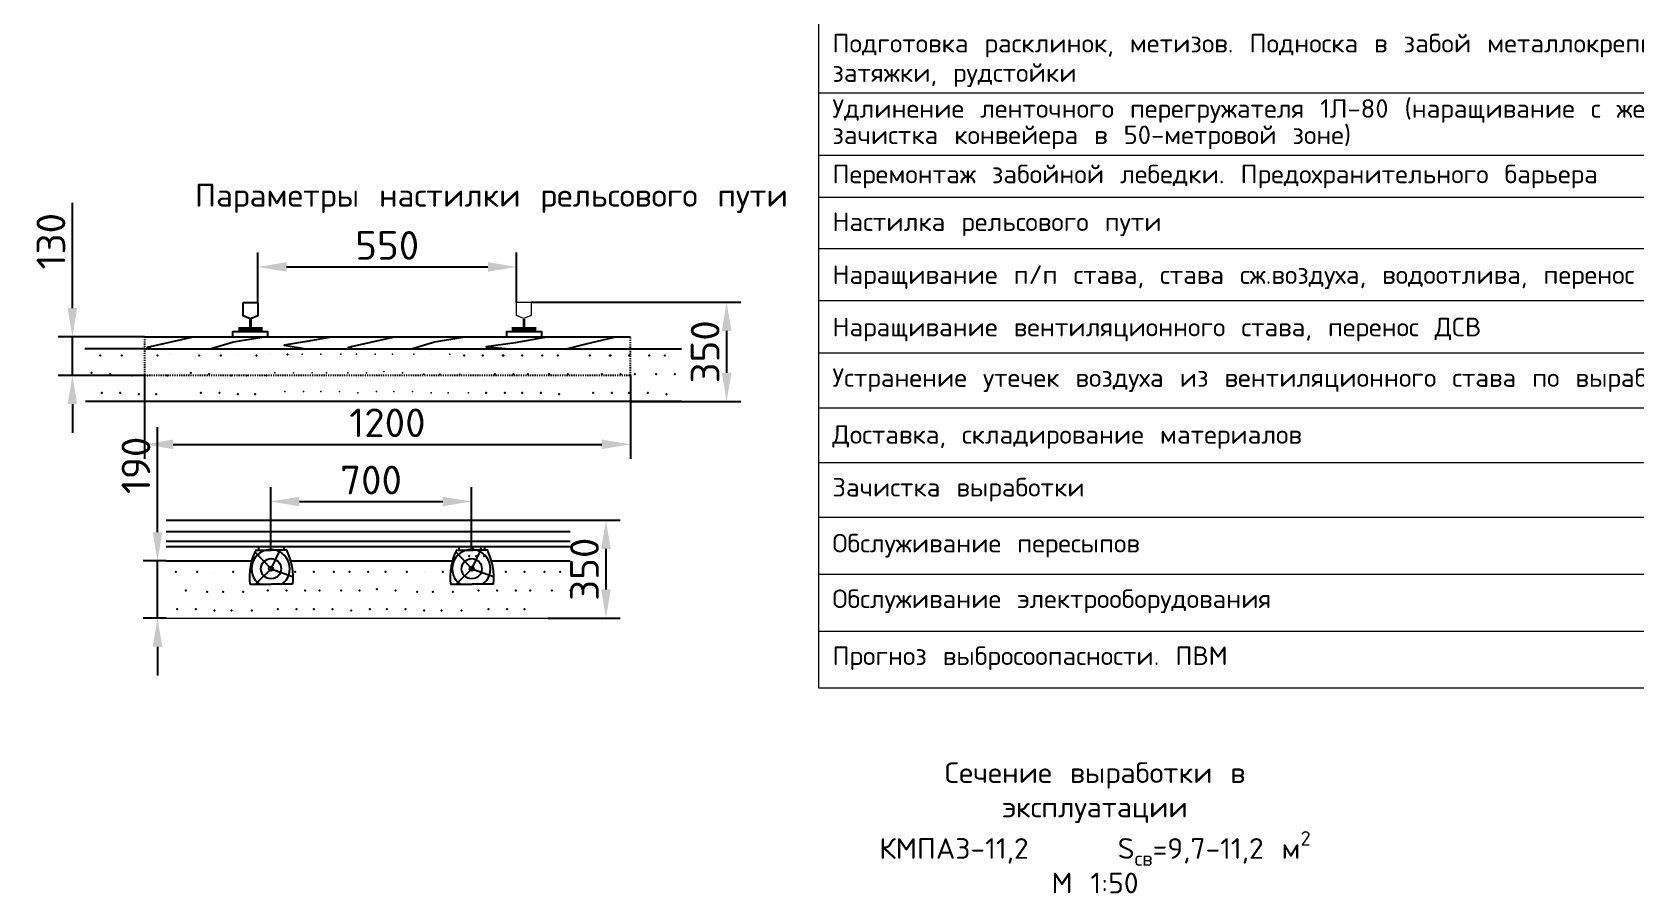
# Model space of a CAD drawing. Header units: millimetres. Extents: x 1757 to 4342, y -1901 to 53.
# Drawn here: x 4060.3 to 4200.1, y -1747.6 to -1674.8 of the extents above; entities that cross this region are included whole.
import ezdxf

# ---------------------------------------------------------------- set-up
doc = ezdxf.new("R2010")
doc.units = ezdxf.units.MM
doc.header["$LTSCALE"] = 0.1
doc.linetypes.add('DASHED', pattern=[0.75, 0.5, -0.25])
doc.styles.get("Standard").update_dxf_attribs({"font": 'txt.shx'})
doc.dimstyles.new('ISO-25', dxfattribs={"dimtxt": 2.5, "dimasz": 2.5, "dimexe": 1.25, "dimexo": 0, "dimtad": 1, "dimdec": 0, "dimtxsty": 'Standard', "dimcen": 2.5, "dimadec": 0, "dimazin": 0, "dimtfac": 1, "dimtdec": 0, "dimtmove": 0, "dimatfit": 3, "dimfxl": 1, "dimarcsym": 0})

# ---------------------------------------------------------------- blocks, each defined once
blk = doc.blocks.new('*D663')
at = {"color": 0, "lineweight": -2}
for p, q in [((4070.1, -1704.76), (4070.1, -1712.03)), ((4112.45, -1704.76), (4112.45, -1712.03)), ((4072.6, -1710.78), (4109.95, -1710.78))]:
    blk.add_line(p, q, dxfattribs=at)
at = {"color": 0, "lineweight": 15}
for points in [[(4072.6, -1710.36), (4072.6, -1711.19), (4070.1, -1710.78)], [(4109.95, -1710.36), (4109.95, -1711.19), (4112.45, -1710.78)]]:
    blk.add_solid(points, dxfattribs=at)
at = {"layer": 'Defpoints', "color": 0, "lineweight": 15}
for p in [(4070.1, -1704.76), (4112.45, -1704.76), (4112.45, -1710.78)]:
    blk.add_point(p, dxfattribs=at)
at = {"color": 0, "lineweight": 0, "insert": (4091.27, -1708.9), "char_height": 2.5, "attachment_point": 5}
blk.add_mtext('1200', dxfattribs=at)
blk = doc.blocks.new('*D664')
at = {"color": 0, "lineweight": -2}
for p, q in [((4079.97, -1698.39), (4079.97, -1694.06)), ((4102.53, -1698.38), (4102.53, -1694.06)), ((4082.47, -1695.31), (4100.03, -1695.31))]:
    blk.add_line(p, q, dxfattribs=at)
at = {"color": 0, "lineweight": 15}
for points in [[(4082.47, -1694.89), (4082.47, -1695.72), (4079.97, -1695.31)], [(4100.03, -1694.89), (4100.03, -1695.72), (4102.53, -1695.31)]]:
    blk.add_solid(points, dxfattribs=at)
at = {"layer": 'Defpoints', "color": 0, "lineweight": 15}
for p in [(4102.53, -1695.31), (4079.97, -1698.39), (4102.53, -1698.38)]:
    blk.add_point(p, dxfattribs=at)
at = {"color": 0, "lineweight": 0, "insert": (4091.25, -1693.43), "char_height": 2.5, "attachment_point": 5}
blk.add_mtext('550', dxfattribs=at)
blk = doc.blocks.new('*D665')
at = {"color": 0, "lineweight": -2}
for p, q in [((4063.8, -1698.9), (4063.8, -1689.73)), ((4070.1, -1701.4), (4062.55, -1701.4)), ((4063.8, -1704.76), (4063.8, -1701.4)), ((4070.1, -1704.76), (4062.55, -1704.76)), ((4063.8, -1707.26), (4063.8, -1709.76))]:
    blk.add_line(p, q, dxfattribs=at)
at = {"color": 0, "lineweight": 15}
for points in [[(4063.38, -1698.9), (4064.22, -1698.9), (4063.8, -1701.4)], [(4063.38, -1707.26), (4064.22, -1707.26), (4063.8, -1704.76)]]:
    blk.add_solid(points, dxfattribs=at)
at = {"layer": 'Defpoints', "color": 0, "lineweight": 15}
for p in [(4063.8, -1701.4), (4070.1, -1701.4), (4070.1, -1704.76)]:
    blk.add_point(p, dxfattribs=at)
at = {"color": 0, "lineweight": 0, "insert": (4061.93, -1693.06), "char_height": 2.5, "attachment_point": 5, "rotation": 90}
blk.add_mtext('130', dxfattribs=at)
blk = doc.blocks.new('*D666')
at = {"color": 0, "lineweight": -2}
for p, q in [((4103.81, -1698.38), (4122.09, -1698.38)), ((4120.84, -1700.88), (4120.84, -1704.54)), ((4112.45, -1707.04), (4122.09, -1707.04))]:
    blk.add_line(p, q, dxfattribs=at)
at = {"color": 0, "lineweight": 15}
for points in [[(4120.42, -1700.88), (4121.26, -1700.88), (4120.84, -1698.38)], [(4120.42, -1704.54), (4121.26, -1704.54), (4120.84, -1707.04)]]:
    blk.add_solid(points, dxfattribs=at)
at = {"layer": 'Defpoints', "color": 0, "lineweight": 15}
for p in [(4103.81, -1698.38), (4112.45, -1707.04), (4120.84, -1707.04)]:
    blk.add_point(p, dxfattribs=at)
at = {"color": 0, "lineweight": 0, "insert": (4118.97, -1702.71), "char_height": 2.5, "attachment_point": 5, "rotation": 90}
blk.add_mtext('350', dxfattribs=at)
blk = doc.blocks.new('*D667')
at = {"color": 0, "lineweight": -2}
for p, q in [((4071.22, -1718.44), (4071.22, -1709.27)), ((4071.97, -1720.94), (4069.97, -1720.94)), ((4071.22, -1725.93), (4071.22, -1720.94)), ((4071.97, -1725.93), (4069.97, -1725.93)), ((4071.22, -1728.43), (4071.22, -1730.93))]:
    blk.add_line(p, q, dxfattribs=at)
at = {"color": 0, "lineweight": 15}
for points in [[(4070.8, -1718.44), (4071.64, -1718.44), (4071.22, -1720.94)], [(4070.8, -1728.43), (4071.64, -1728.43), (4071.22, -1725.93)]]:
    blk.add_solid(points, dxfattribs=at)
at = {"layer": 'Defpoints', "color": 0, "lineweight": 15}
for p in [(4071.22, -1720.94), (4071.97, -1720.94, 2.5), (4071.97, -1725.93, 2.5)]:
    blk.add_point(p, dxfattribs=at)
at = {"color": 0, "lineweight": 0, "insert": (4069.34, -1712.61), "char_height": 2.5, "attachment_point": 5, "rotation": 90}
blk.add_mtext('190', dxfattribs=at)
blk = doc.blocks.new('*D668')
at = {"color": 0, "lineweight": -2}
for p, q in [((4107.2, -1717.4), (4111.57, -1717.4)), ((4110.32, -1719.9), (4110.32, -1723.43)), ((4105.27, -1725.93), (4111.57, -1725.93))]:
    blk.add_line(p, q, dxfattribs=at)
at = {"color": 0, "lineweight": 15}
for points in [[(4109.91, -1719.9), (4110.74, -1719.9), (4110.32, -1717.4)], [(4109.91, -1723.43), (4110.74, -1723.43), (4110.32, -1725.93)]]:
    blk.add_solid(points, dxfattribs=at)
at = {"layer": 'Defpoints', "color": 0, "lineweight": 15}
for p in [(4107.2, -1717.4, 2.5), (4105.27, -1725.93), (4110.32, -1725.93)]:
    blk.add_point(p, dxfattribs=at)
at = {"color": 0, "lineweight": 0, "insert": (4108.45, -1721.67), "char_height": 2.5, "attachment_point": 5, "rotation": 90}
blk.add_mtext('350', dxfattribs=at)
blk = doc.blocks.new('*D633')
at = {"color": 0, "lineweight": -2}
for p, q in [((4081.09, -1719.92), (4081.09, -1714.51)), ((4083.59, -1715.76), (4096.09, -1715.76)), ((4098.59, -1719.92), (4098.59, -1714.51))]:
    blk.add_line(p, q, dxfattribs=at)
at = {"color": 0, "lineweight": 15}
for points in [[(4083.59, -1715.35), (4083.59, -1716.18), (4081.09, -1715.76)], [(4096.09, -1715.35), (4096.09, -1716.18), (4098.59, -1715.76)]]:
    blk.add_solid(points, dxfattribs=at)
at = {"layer": 'Defpoints', "color": 0, "lineweight": 15}
for p in [(4098.59, -1715.76), (4081.09, -1719.92), (4098.59, -1719.92)]:
    blk.add_point(p, dxfattribs=at)
at = {"color": 0, "lineweight": 0, "insert": (4089.84, -1713.89), "char_height": 2.5, "attachment_point": 5}
blk.add_mtext('700', dxfattribs=at)
blk = doc.blocks.new('График организации работ')
at = {"linetype": 'Continuous', "lineweight": 15}
for p, q in [((142487.35, -140525.45), (142487.35, -140662.35)), ((142487.35, -140597.47), (142743.82, -140597.47)), ((142487.35, -140604.27), (142743.82, -140604.27)), ((142487.35, -140608.85), (142743.82, -140608.85)), ((142487.35, -140614.43), (142743.82, -140614.43)), ((142487.35, -140620.13), (142743.21, -140620.13)), ((142487.35, -140625.83), (142743.21, -140625.83)), ((142487.35, -140631.8), (142743.82, -140631.8)), ((142487.35, -140637.77), (142743.82, -140637.77)), ((142487.35, -140643.74), (142743.82, -140643.74)), ((142487.35, -140649.94), (142743.82, -140649.94)), ((142487.35, -140656.15), (142743.82, -140656.15)), ((142487.35, -140662.35), (142743.82, -140662.35))]:
    blk.add_line(p, q, dxfattribs=at)
for s, p in [('Подготовка расклинок, метизов. Подноска в забой металлокрепи, метизов, расклинок, ', (142488.85, -140593.08)), ('затяжки, рудстойки', (142488.85, -140596.29)), ('Удлинение ленточного перегружателя 1Л-80 (наращивание с жесткого става,', (142488.85, -140600.2)), ('зачистка конвейера в 50-метровой зоне)', (142488.85, -140603.07)), ('Перемонтаж забойной лебедки. Предохранительного барьера', (142488.85, -140607.34)), ('Настилка рельсового пути', (142488.85, -140612.54)), ('Наращивание п/п става, става сж.воздуха, водоотлива, перенос пункта ВГК', (142488.85, -140618.31)), ('Наращивание вентиляционного става, перенос ДСВ', (142488.85, -140624.02)), ('Устранение утечек воздуха из вентиляционного става по выработке', (142488.85, -140629.53)), ('Доставка, складирование материалов', (142488.85, -140635.73)), ('Зачистка выработки', (142488.85, -140641.48)), ('Обслуживание пересыпов', (142488.85, -140647.58)), ('Обслуживание электрооборудования', (142488.85, -140653.64)), ('Прогноз выбросоопасности. ПВМ', (142488.85, -140659.85))]:
    blk.add_text(s, height=2.0229, dxfattribs=at).set_placement(p)

msp = doc.modelspace()

# ---------------------------------------------------------------- linework, layer by layer
at = {"color": 7, "linetype": 'Continuous'}
for p, q in [((4069.627, -1703.056, 2.5), (4069.627, -1703.056, 2.5)), ((4072.316, -1702.974, 2.5), (4072.316, -1702.974, 2.5)), ((4078.26, -1703.056, 2.5), (4078.26, -1703.056, 2.5)), ((4080.949, -1702.974, 2.5), (4080.949, -1702.974, 2.5)), ((4081.118, -1721.623, 5.002), (4081.909, -1719.991, 5.002)), ((4098.617, -1721.623, 5.002), (4099.408, -1719.991, 5.002)), ((4081.118, -1721.623, 5.002), (4079.749, -1720.176, 5.002)), ((4098.617, -1721.623, 5.002), (4097.248, -1720.176, 5.002)), ((4076.205, -1721.925, 2.5), (4076.205, -1721.925, 2.5)), ((4081.118, -1721.623, 5.002), (4079.763, -1722.982, 5.002)), ((4081.118, -1721.623, 5.002), (4083.004, -1722.291, 5.002)), ((4094.495, -1721.925, 2.5), (4094.495, -1721.925, 2.5)), ((4098.617, -1721.623, 5.002), (4097.262, -1722.982, 5.002)), ((4098.617, -1721.623, 5.002), (4100.503, -1722.291, 5.002)), ((4079.273, -1722.982, 5.002), (4081.13, -1722.982, 5.002)), ((4083.005, -1722.982, 5.002), (4081.148, -1722.982, 5.002)), ((4096.772, -1722.982, 5.002), (4098.629, -1722.982, 5.002)), ((4100.505, -1722.982, 5.002), (4098.647, -1722.982, 5.002))]:
    msp.add_line(p, q, dxfattribs=at)
at = {"color": 7, "linetype": 'Continuous', "lineweight": 0}
msp.add_line((4095.1, -1702.946, 2.5), (4095.1, -1702.946, 2.5), dxfattribs=at)
at = {"color": 7, "linetype": 'Continuous'}
for points in [[(4078.686, -1698.394), (4079.966, -1698.394), (4079.966, -1699.566), (4079.326, -1699.826), (4078.686, -1699.566), (4078.686, -1698.394)], [(4070.096, -1701.397), (4086.974, -1701.397)], [(4074.186, -1701.453), (4070.314, -1702.344), (4070.7, -1702.439)], [(4080.303, -1701.453), (4077.834, -1701.864), (4075.901, -1702.439)], [(4077.801, -1701.379), (4077.801, -1700.948), (4080.809, -1700.948), (4080.809, -1701.379)], [(4086.195, -1701.453), (4084.231, -1701.796), (4082.267, -1702.139), (4084.182, -1702.439)], [(4086.849, -1701.397), (4112.453, -1701.397)], [(4091.725, -1701.453), (4087.854, -1702.344), (4088.24, -1702.439)], [(4097.842, -1701.453), (4095.373, -1701.864), (4093.441, -1702.439)], [(4104.985, -1701.453), (4102.404, -1701.933), (4099.879, -1702.276), (4101.923, -1702.439)], [(4101.682, -1701.379), (4101.682, -1700.948), (4104.69, -1700.948), (4104.69, -1701.379)], [(4111.046, -1701.453), (4108.464, -1702.07), (4106.956, -1702.439)], [(4070.096, -1702.439), (4064.89, -1702.439)], [(4070.096, -1702.439), (4087.035, -1702.439)], [(4086.849, -1702.439), (4112.453, -1702.439)], [(4112.453, -1702.439), (4116.922, -1702.439)], [(4116.916, -1707.037), (4064.944, -1707.037)], [(4073.173, -1707.037), (4072.219, -1707.037)], [(4080.031, -1719.689), (4080.031, -1720.019)], [(4082.249, -1719.689), (4082.249, -1720.019)], [(4097.504, -1719.689), (4097.504, -1720.019)], [(4099.722, -1719.689), (4099.722, -1720.019)]]:
    msp.add_lwpolyline(points, dxfattribs=at)
at = {"color": 7, "lineweight": 0}
msp.add_lwpolyline([(4102.532, -1698.382), (4103.812, -1698.382), (4103.812, -1699.554), (4103.172, -1699.815), (4102.532, -1699.554), (4102.532, -1698.382)], dxfattribs=at)
at = {"color": 7, "linetype": 'Continuous'}
for points, const_width in [([(4079.326, -1699.835), (4079.326, -1700.616)], 0.25), ([(4103.172, -1699.835), (4103.172, -1700.616)], 0.25), ([(4078.26, -1700.746), (4080.392, -1700.746)], 0.375), ([(4102.106, -1700.746), (4104.238, -1700.746)], 0.375)]:
    msp.add_lwpolyline(points, dxfattribs=dict(at, const_width=const_width))
at = {"color": 7, "linetype": 'DASHED'}
msp.add_lwpolyline([(4070.096, -1701.397), (4070.096, -1704.757), (4112.453, -1704.757), (4112.453, -1701.397)], dxfattribs=at)
at = {"color": 7, "linetype": 'Continuous', "elevation": 2.5}
for points in [[(4071.967, -1717.399), (4107.203, -1717.399)], [(4071.967, -1718.38), (4107.203, -1718.38)], [(4071.967, -1719.213), (4107.203, -1719.213)], [(4071.967, -1719.687), (4107.203, -1719.687)], [(4079.858, -1720.013), (4081.165, -1720.013)], [(4082.49, -1720.013), (4081.183, -1720.013)], [(4097.41, -1720.013), (4098.717, -1720.013)], [(4100.042, -1720.013), (4098.735, -1720.013)], [(4071.967, -1720.94), (4079.436, -1720.94)], [(4082.868, -1720.94), (4096.944, -1720.94)], [(4100.368, -1720.94), (4107.203, -1720.94)]]:
    msp.add_lwpolyline(points, dxfattribs=at)
at = {"color": 7, "lineweight": 0, "elevation": 2.5}
msp.add_lwpolyline([(4071.967, -1725.933), (4107.203, -1725.933)], dxfattribs=at)
at = {"color": 7, "linetype": 'Continuous'}
for centre, major_axis, start_param, end_param in [((4084.403, -1722.347, 5.002), (-5.17, 0), 5.8013909, 6.4064728), ((4081.087, -1721.623, 5.002), (1.673, 0), 5.3339587, 10.3740046), ((4077.875, -1722.347, 5.002), (-5.17, 0), 3.0183051, 3.623387), ((4101.903, -1722.347, 5.002), (-5.17, 0), 5.8013909, 6.4064728), ((4098.586, -1721.623, 5.002), (-1.673, 0), 2.192366, 7.2324119), ((4095.374, -1722.347, 5.002), (-5.17, 0), 3.0183051, 3.623387)]:
    msp.add_ellipse(centre, major_axis=major_axis, ratio=0.999001, start_param=start_param, end_param=end_param, dxfattribs=at)
for centre, major_axis in [((4081.118, -1721.623, 5.002), (-0.882, 0)), ((4081.118, -1721.623, 5.002), (0.183, 0)), ((4098.617, -1721.623, 5.002), (-0.882, 0)), ((4098.617, -1721.623, 5.002), (-0.183, 0))]:
    msp.add_ellipse(centre, major_axis=major_axis, ratio=0.999001, dxfattribs=at)
for p in [(4066.23, -1703.027, 2.5), (4068.104, -1703.027, 2.5), (4071.229, -1703.027, 2.5), (4074.863, -1703.027, 2.5), (4076.738, -1703.027, 2.5), (4079.863, -1703.027, 2.5), (4082.551, -1702.945, 2.5), (4097.953, -1703.027, 2.5), (4099.578, -1703.027, 2.5), (4101.328, -1703.027, 2.5), (4101.381, -1703.027, 2.5), (4103.006, -1703.027, 2.5), (4104.756, -1703.027, 2.5), (4106.131, -1703.027, 2.5), (4108.911, -1703.027, 2.5), (4110.661, -1703.027, 2.5), (4110.714, -1703.027, 2.5), (4112.339, -1703.027, 2.5), (4114.089, -1703.027, 2.5), (4115.464, -1703.027, 2.5), (4065.48, -1704.527, 2.5), (4067.104, -1704.652, 2.5), (4074.113, -1704.527, 2.5), (4075.738, -1704.652, 2.5), (4100.631, -1704.652, 2.5), (4102.256, -1704.652, 2.5), (4103.506, -1704.652, 2.5), (4105.381, -1704.652, 2.5), (4107.006, -1704.652, 2.5), (4109.964, -1704.652, 2.5), (4111.589, -1704.652, 2.5), (4112.839, -1704.652, 2.5), (4114.714, -1704.652, 2.5), (4116.339, -1704.652, 2.5), (4068.979, -1704.777, 2.5), (4070.354, -1704.777, 2.5), (4072.104, -1704.777, 2.5), (4077.613, -1704.777, 2.5), (4078.988, -1704.777, 2.5), (4080.737, -1704.777, 2.5), (4066.355, -1706.277, 2.5), (4067.979, -1706.277, 2.5), (4069.604, -1706.402, 2.5), (4071.104, -1706.402, 2.5), (4074.988, -1706.277, 2.5), (4076.613, -1706.277, 2.5), (4078.238, -1706.402, 2.5), (4079.738, -1706.402, 2.5), (4099.881, -1706.277, 2.5), (4101.506, -1706.277, 2.5), (4103.006, -1706.277, 2.5), (4104.631, -1706.277, 2.5), (4106.256, -1706.402, 2.5), (4109.215, -1706.277, 2.5), (4110.839, -1706.277, 2.5), (4112.339, -1706.277, 2.5), (4113.964, -1706.277, 2.5), (4115.589, -1706.402, 2.5), (4098.703, -1719.877, 1), (4099.403, -1719.877, 1), (4079.889, -1720.477, 1), (4098.403, -1720.527, 1), (4099.003, -1720.527, 1), (4099.703, -1720.527, 1), (4072.807, -1721.896, 2.5), (4074.682, -1721.896, 2.5), (4077.807, -1721.896, 2.5), (4083.223, -1721.896, 2.5), (4084.848, -1721.896, 2.5), (4086.598, -1721.896, 2.5), (4087.973, -1721.896, 2.5), (4089.597, -1721.896, 2.5), (4091.097, -1721.896, 2.5), (4092.972, -1721.896, 2.5), (4096.097, -1721.896, 2.5), (4101.593, -1721.896, 2.5), (4103.218, -1721.896, 2.5), (4104.968, -1721.896, 2.5), (4106.343, -1721.896, 2.5), (4073.682, -1723.521, 2.5), (4075.557, -1723.646, 2.5), (4076.932, -1723.646, 2.5), (4078.682, -1723.646, 2.5), (4080.848, -1723.521, 2.5), (4082.473, -1723.521, 2.5), (4084.098, -1723.521, 2.5), (4085.348, -1723.521, 2.5), (4087.223, -1723.521, 2.5), (4088.847, -1723.521, 2.5), (4090.347, -1723.396, 2.5), (4091.972, -1723.521, 2.5), (4093.847, -1723.646, 2.5), (4095.222, -1723.646, 2.5), (4096.972, -1723.646, 2.5), (4099.218, -1723.521, 2.5), (4100.843, -1723.521, 2.5), (4102.468, -1723.521, 2.5), (4103.718, -1723.521, 2.5), (4105.593, -1723.521, 2.5), (4107.218, -1723.521, 2.5), (4072.932, -1725.146, 2.5), (4074.557, -1725.146, 2.5), (4076.182, -1725.271, 2.5), (4077.682, -1725.271, 2.5), (4079.432, -1725.271, 2.5), (4081.723, -1725.146, 2.5), (4083.348, -1725.146, 2.5), (4084.848, -1725.146, 2.5), (4086.473, -1725.146, 2.5), (4088.098, -1725.271, 2.5), (4089.722, -1725.146, 2.5), (4091.222, -1725.146, 2.5), (4092.847, -1725.146, 2.5), (4094.472, -1725.271, 2.5), (4095.972, -1725.271, 2.5), (4097.722, -1725.271, 2.5), (4100.093, -1725.146, 2.5), (4101.718, -1725.146, 2.5), (4103.218, -1725.146, 2.5)]:
    msp.add_point(p, dxfattribs=at)
at = {"color": 7, "linetype": 'Continuous', "lineweight": 0}
for p in [(4083.827, -1702.916, 2.5), (4085.452, -1702.916, 2.5), (4087.202, -1702.916, 2.5), (4088.577, -1702.916, 2.5), (4090.202, -1702.916, 2.5), (4091.702, -1702.916, 2.5), (4093.577, -1702.916, 2.5), (4096.702, -1702.916, 2.5), (4081.452, -1704.541, 2.5), (4083.077, -1704.541, 2.5), (4084.702, -1704.541, 2.5), (4085.952, -1704.541, 2.5), (4087.827, -1704.541, 2.5), (4089.452, -1704.541, 2.5), (4090.952, -1704.416, 2.5), (4092.577, -1704.541, 2.5), (4094.452, -1704.666, 2.5), (4095.827, -1704.666, 2.5), (4097.577, -1704.666, 2.5), (4082.327, -1706.166, 2.5), (4083.952, -1706.166, 2.5), (4085.452, -1706.166, 2.5), (4087.077, -1706.166, 2.5), (4088.702, -1706.291, 2.5), (4090.327, -1706.166, 2.5), (4091.827, -1706.166, 2.5), (4093.452, -1706.166, 2.5), (4095.077, -1706.291, 2.5), (4096.577, -1706.291, 2.5), (4098.327, -1706.291, 2.5)]:
    msp.add_point(p, dxfattribs=at)

# ---------------------------------------------------------------- block references
at = {"color": 7, "lineweight": 0, "xscale": 0.7999999999883585, "yscale": 0.7999999999883585, "zscale": 0.8}
msp.add_blockref('График организации работ', (-109861.015, 110797.859), dxfattribs=at)

# ---------------------------------------------------------------- texts
at = {"color": 7, "linetype": 'Continuous'}
msp.add_text('Параметры настилки рельсового пути', height=1.99991, dxfattribs=at).set_placement((4074.481, -1690.055))
at = {"color": 7, "lineweight": 0, "insert": (4152.963, -1744.216), "char_height": 1.24994, "width": 39.07333, "attachment_point": 5}
msp.add_mtext('\\A1;{\\H1.44x;Сечение выработки в эксплуатации\\PКМПА3-11,2     S\\H0.7x;\\S^ св;\\H1.4286x;=9,7-11,2 м\\H0.7x;\\S2^ ;\\H1.4286x;\\PМ 1:50}', dxfattribs=at)

# ---------------------------------------------------------------- dimensions: what is measured, and where the dimension line sits
at = {"color": 7, "lineweight": 0}
for base, p1, p2, text, picture, middle in [((4063.8, -1701.397), (4070.096, -1704.757), (4070.096, -1701.397), '130', '*D665', (4061.925, -1693.064)), ((4120.841, -1707.037), (4103.812, -1698.382), (4112.453, -1707.037), '350', '*D666', (4118.966, -1702.71)), ((4071.219, -1720.94), (4071.967, -1725.933, 2.5), (4071.967, -1720.94, 2.5), '190', '*D667', (4069.344, -1712.607)), ((4110.323, -1725.932), (4107.203, -1717.399, 2.5), (4105.27, -1725.932), '350', '*D668', (4108.448, -1721.666))]:
    dim = msp.add_linear_dim(base=base, p1=p1, p2=p2, angle=90, text=text, dimstyle='ISO-25', dxfattribs=at)
    dim.commit()
    dim.dimension.update_dxf_attribs({"geometry": picture, "text_midpoint": middle})
for base, p1, p2, text, picture, middle in [((4102.532, -1695.307), (4079.966, -1698.394), (4102.532, -1698.382), '550', '*D664', (4091.249, -1693.432)), ((4112.453, -1710.777), (4070.096, -1704.757), (4112.453, -1704.757), '1200', '*D663', (4091.274, -1708.902)), ((4098.586, -1715.762), (4081.087, -1719.921), (4098.586, -1719.921), '700', '*D633', (4089.837, -1713.887))]:
    dim = msp.add_linear_dim(base=base, p1=p1, p2=p2, text=text, dimstyle='ISO-25', dxfattribs=at)
    dim.commit()
    dim.dimension.update_dxf_attribs({"geometry": picture, "text_midpoint": middle})

doc.saveas('drawing.dxf')
